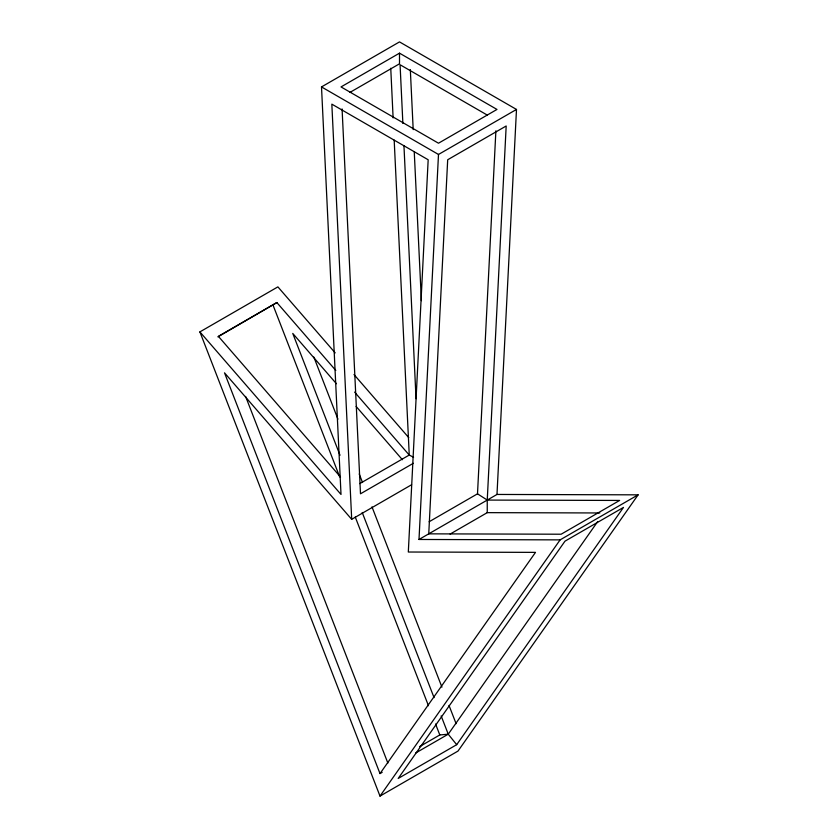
<?xml version="1.0" encoding="UTF-8"?>
<svg xmlns="http://www.w3.org/2000/svg" width="838" height="838" viewBox="0 0 838 838"><rect width="100%" height="100%" fill="white"/><g stroke="black" fill="none" stroke-linecap="round" stroke-linejoin="round"><path stroke-width="1.26" d="M419 539.473L496.986 494.451L638.106 494.839L560.109 539.871L419 539.473L438.494 154.464L516.491 109.443L399.506 41.9L321.509 86.922L341.014 494.451L199.894 331.9L277.891 286.879L335.19 352.882M429.14 521.749L477.503 493.823L495.887 130.812M496.986 494.451L516.491 109.443M351.698 519.33L224.511 372.826L380.002 773.589L535.503 552.368L408.316 552.022L428.176 159.765L331.838 104.142L351.698 519.33L411.605 484.741M199.894 331.9L380.002 796.1L560.109 539.871M415.627 753.027L448.246 734.193L597.724 521.529M456.689 744.689L623.482 507.409L564.99 541.17L398.197 778.46L456.689 744.689L448.246 734.193L441.155 715.914M638.106 494.839L457.998 751.078L380.002 796.1M217.901 336.886L276.865 302.56L335.797 370.438M399.506 53.161L341.014 86.922L438.494 143.214L496.986 109.443L399.506 53.161L399.506 63.793L350.012 92.369M276.865 302.56L218.372 336.331L340.511 477.011M359.764 483.62L409.248 455.055L413.574 457.265M413.364 463.278L360.497 493.802L342.082 108.95M450.121 534.078L487.245 512.647L599.809 512.961M419.555 746.637L439.803 734.947L448.246 734.193M380.002 773.589L382.17 772.332M487.349 115.131L400.072 64.746L402.879 123.448M321.509 86.922L438.494 154.464M477.503 493.823L487.245 500.077L619.628 500.443L561.135 534.215L428.752 533.848L447.691 159.754L506.183 125.983L487.245 500.077L487.245 512.647M354.003 374.555L408.735 437.604M354.589 392.09L409.248 455.055L394.185 140.114M336.436 383.752L292.755 333.43L340.019 455.244M356.14 406.451L402.397 459.727M313.841 357.04L337.944 419.157M359.219 473.973L362.529 482.499M371.978 506.864L441.93 687.15M449.011 705.418L456.102 723.686M362.226 512.489L434.063 697.645M273.01 305.063L339.683 476.885M355.27 517.056L428.469 705.732M435.551 723.99L439.803 734.947M245.607 396.437L387.868 763.083M410.316 69.554L413.197 129.618M414.255 151.814L421.378 300.653M403.947 145.623L416.046 398.72M390.749 68.234L393.116 117.896"/></g></svg>
